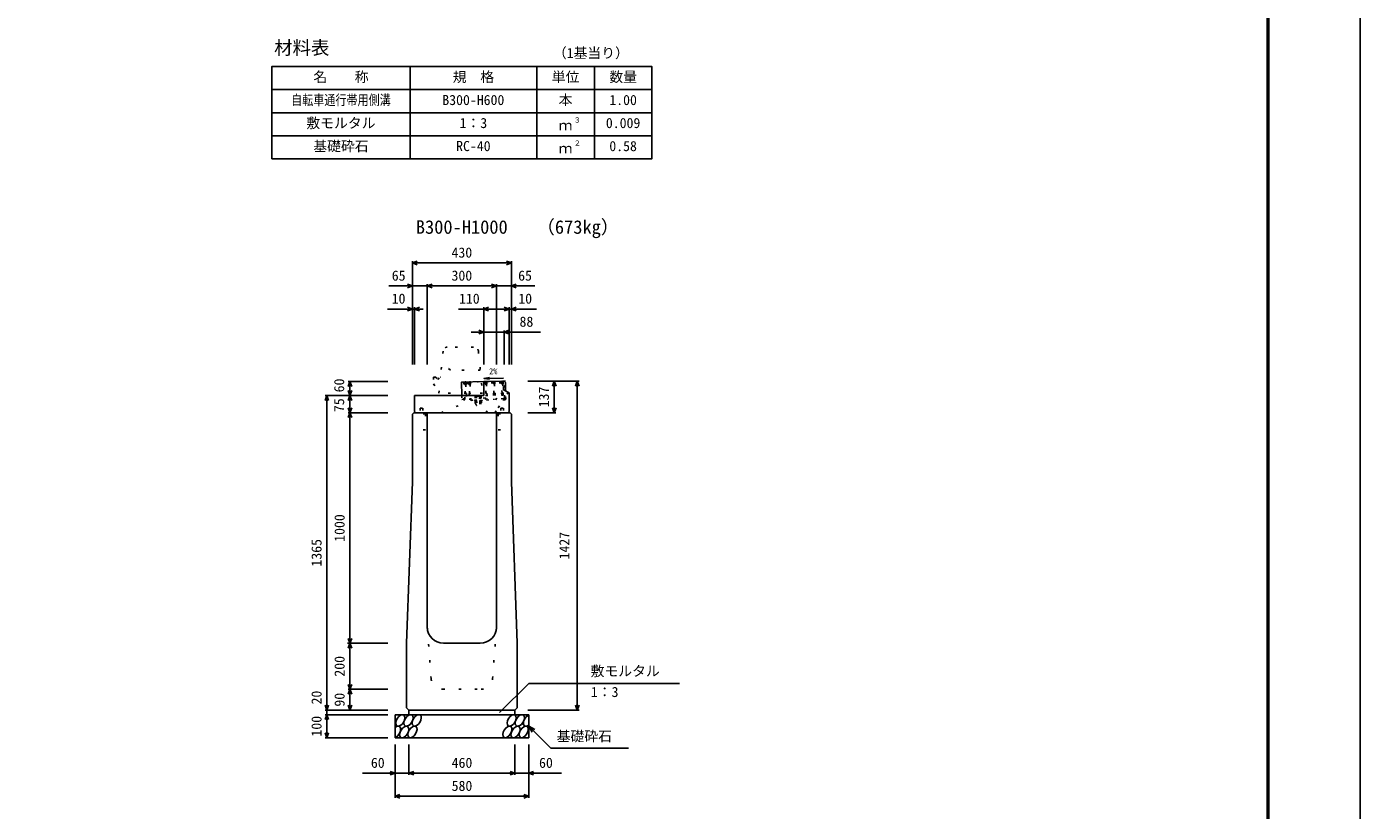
# Model space of a CAD drawing. Units: millimetres, scale not verified. Extents: x -12600 to 12600, y -5940 to 5940.
# Drawn here: x 6811 to 12600, y -783 to 2617 of the extents above; entities that cross this region are included whole.
import ezdxf
from ezdxf.enums import TextEntityAlignment as Align

# ---------------------------------------------------------------- set-up
doc = ezdxf.new("R2010")
doc.units = ezdxf.units.MM
doc.header["$LTSCALE"] = 40
doc.linetypes.add('DOTTED', pattern=[1.75, 0.25, -1.5])
for name, color, linetype, lineweight in [('0-0_DIM', 7, 'Continuous', 25), ('0-1_Defpoints', 5, 'Continuous', 25), ('0-2_HATCH', 6, 'DOTTED', 25), ('0-3_HYO', 3, 'Continuous', 25), ('0-4_HYO2', 4, 'Continuous', 25), ('0-5_OUTLINE', 3, 'Continuous', 25), ('0-6_OUTLINE2', 4, 'DOTTED', 25), ('0-7_TXT', 7, 'Continuous', 25), ('0-8_WAKU', 3, 'Continuous', 25)]:
    doc.layers.add(name, color=color, linetype=linetype, lineweight=lineweight)
doc.styles.add('ＭＳ ゴシック', font='')
doc.styles.get('ＭＳ ゴシック').set_extended_font_data('MS Gothic')

msp = doc.modelspace()

# ---------------------------------------------------------------- linework, layer by layer
at = {"layer": '0-0_DIM'}
for p, q in [((8485, 1151.46), (8485, 1598.96)), ((8915, 1591.46), (8485, 1591.46)), ((8915, 1151.46), (8915, 1598.96)), ((8485, 1491.46), (8383.02, 1491.46)), ((8550, 1491.46), (8485, 1491.46)), ((8550, 1498.96), (8550, 1151.46)), ((8550, 1491.46), (8850, 1491.46)), ((8850, 1498.96), (8850, 1151.46)), ((8915, 1491.46), (8850, 1491.46)), ((8915, 1491.46), (9016.98, 1491.46)), ((8376.62, 1391.46), (8485, 1391.46)), ((8495, 1391.46), (8485, 1391.46)), ((8495, 1398.96), (8495, 1151.46)), ((8531.3, 1391.46), (8495, 1391.46)), ((8795, 1391.46), (8685, 1391.46)), ((8795, 1398.96), (8795, 1151.46)), ((8795, 1391.46), (8905, 1391.46)), ((8905, 1398.96), (8905, 1151.46)), ((8905, 1391.46), (8915, 1391.46)), ((9023.38, 1391.46), (8915, 1391.46)), ((8795, 1291.46), (8740, 1291.46)), ((8795, 1291.46), (8883, 1291.46)), ((8883, 1298.96), (8883, 1151.46)), ((9041.78, 1291.46), (8883, 1291.46)), ((8206.5, 1076.46), (8379, 1076.46)), ((8214, 1016.46), (8214, 1076.46)), ((9208.5, 1078.46), (8986, 1078.46)), ((9101, 1078.46), (9101, 941.46)), ((9201, 1078.46), (9201, -348.54)), ((8106.5, 1016.46), (8379, 1016.46)), ((8114, 1016.46), (8114, -348.54)), ((8214, 941.46), (8214, 1016.46)), ((8206.5, 941.46), (8379, 941.46)), ((9108.5, 941.46), (8986, 941.46)), ((8203.25, -58.54), (8375.75, -58.54)), ((8206.5, -58.54), (8379, -58.54)), ((8206.5, -258.54), (8379, -258.54)), ((8214, -258.54), (8214, -348.54)), ((8863.77, -359.35), (8990, -233.11)), ((8990, -233.11), (9644.81, -233.11)), ((8106.5, -348.54), (8379, -348.54)), ((8106.5, -368.54), (8379, -368.54)), ((8114, -348.54), (8114, -368.54)), ((8114, -368.54), (8114, -468.54)), ((9208.5, -348.54), (8986, -348.54)), ((8990, -418.54), (9085.76, -514.29)), ((8990, -418.54), (9015.98, -433.54)), ((8990, -418.54), (9005, -444.52)), ((8106.5, -468.54), (8379, -468.54)), ((8410, -729.9), (8410, -498.54)), ((8470, -629.9), (8470, -498.54)), ((8930, -629.9), (8930, -498.54)), ((8990, -729.9), (8990, -498.54)), ((9085.76, -514.29), (9423.31, -514.29)), ((8410, -622.4), (8268.21, -622.4)), ((8410, -622.4), (8470, -622.4)), ((8470, -622.4), (8930, -622.4)), ((8990, -622.4), (8930, -622.4)), ((8990, -622.4), (9131.79, -622.4)), ((8410, -722.4), (8990, -722.4))]:
    msp.add_line(p, q, dxfattribs=at)
for points in [[(8506.14, 1583.77), (8485, 1591.46), (8506.14, 1599.16)], [(8893.86, 1599.16), (8915, 1591.46), (8893.86, 1583.77)], [(8463.86, 1499.16), (8485, 1491.46), (8463.86, 1483.77)], [(8571.14, 1483.77), (8550, 1491.46), (8571.14, 1499.16)], [(8828.86, 1499.16), (8850, 1491.46), (8828.86, 1483.77)], [(8936.14, 1499.16), (8915, 1491.46), (8936.14, 1483.77)], [(8463.86, 1399.16), (8485, 1391.46), (8463.86, 1383.77)], [(8516.14, 1383.77), (8495, 1391.46), (8516.14, 1399.16)], [(8816.14, 1383.77), (8795, 1391.46), (8816.14, 1399.16)], [(8883.86, 1383.77), (8905, 1391.46), (8883.86, 1399.16)], [(8936.14, 1399.16), (8915, 1391.46), (8936.14, 1383.77)], [(8773.86, 1299.16), (8795, 1291.46), (8773.86, 1283.77)], [(8904.14, 1299.16), (8883, 1291.46), (8904.14, 1283.77)], [(8206.3, 1055.32), (8214, 1076.46), (8221.7, 1055.32)], [(9093.3, 1057.32), (9101, 1078.46), (9108.7, 1057.32)], [(9193.3, 1057.32), (9201, 1078.46), (9208.7, 1057.32)], [(8121.7, 995.32), (8114, 1016.46), (8106.3, 995.32)], [(8206.3, 1037.61), (8214, 1016.46), (8221.7, 1037.61)], [(8206.3, 995.32), (8214, 1016.46), (8221.7, 995.32)], [(8206.3, 962.61), (8214, 941.46), (8221.7, 962.61)], [(8206.3, 920.32), (8214, 941.46), (8221.7, 920.32)], [(8214, 941.46), (8214, -58.54), (8214, -258.54)], [(9093.3, 962.61), (9101, 941.46), (9108.7, 962.61)], [(8206.3, -37.39), (8214, -58.54), (8221.7, -37.39)], [(8206.3, -79.68), (8214, -58.54), (8221.7, -79.68)], [(8206.3, -237.39), (8214, -258.54), (8221.7, -237.39)], [(8206.3, -279.68), (8214, -258.54), (8221.7, -279.68)], [(8121.7, -327.39), (8114, -348.54), (8106.3, -327.39)], [(8221.7, -327.39), (8214, -348.54), (8206.3, -327.39)], [(9193.3, -327.39), (9201, -348.54), (9208.7, -327.39)], [(8121.7, -389.68), (8114, -368.54), (8106.3, -389.68)], [(8121.7, -447.39), (8114, -468.54), (8106.3, -447.39)], [(8388.86, -614.71), (8410, -622.4), (8388.86, -630.1)], [(8491.14, -630.1), (8470, -622.4), (8491.14, -614.71)], [(8908.86, -614.71), (8930, -622.4), (8908.86, -630.1)], [(9011.14, -614.71), (8990, -622.4), (9011.14, -630.1)], [(8431.14, -730.1), (8410, -722.4), (8431.14, -714.71)], [(8968.86, -714.71), (8990, -722.4), (8968.86, -730.1)]]:
    msp.add_lwpolyline(points, dxfattribs=at)
at = {"layer": '0-1_Defpoints'}
msp.add_lwpolyline([(-4200, -5940), (12600, -5940), (12600, 5940), (-4200, 5940)], close=True, dxfattribs=at)
at = {"layer": '0-2_HATCH'}
for p, q in [((8709.24, 994.82), (8707.72, 1074.8)), ((8878.69, 1077.56), (8711.72, 1074.38)), ((8730.39, 1074.73), (8718.77, 1072.04)), ((8730.5, 1068.73), (8718.84, 1068.51)), ((8737.39, 1074.87), (8738.81, 999.88)), ((8888.68, 1078.25), (8795, 1076.46)), ((8801.04, 1076.08), (8802.47, 1001.09)), ((8836.37, 1076.75), (8808.15, 1070.21)), ((8836.48, 1070.75), (8808.15, 1070.21)), ((8871.69, 1077.42), (8843.48, 1070.89)), ((8871.81, 1071.43), (8843.48, 1070.89)), ((8885.54, 1007.17), (8884.18, 1078.16)), ((8889, 1061.56), (8888.68, 1078.25)), ((8881.12, 1002.59), (8709.15, 999.31)), ((8887.21, 998.2), (8709.24, 994.82)), ((8713.15, 999.39), (8712.68, 1024.39)), ((8712.87, 1014.39), (8738.53, 1014.88)), ((8802.38, 1005.59), (8738.73, 1004.38)), ((8754.46, 995.68), (8787.46, 996.31)), ((8757.37, 981.73), (8757.14, 994.23)), ((8760, 1014.14), (8757.54, 1012.22)), ((8757.7, 1004.72), (8757.54, 1012.22)), ((8783.94, 1005.26), (8757.7, 1004.72)), ((8757.94, 1012.57), (8760, 1014.14)), ((8781.25, 1014.58), (8760, 1014.14)), ((8763.94, 1004.85), (8763.79, 1012.35)), ((8764.06, 994.36), (8764.3, 981.86)), ((8777.69, 1005.13), (8777.54, 1012.63)), ((8777.92, 994.62), (8778.15, 982.13)), ((8783.37, 1013.09), (8781.25, 1014.58)), ((8783.94, 1005.26), (8783.79, 1012.76)), ((8784.84, 994.76), (8785.08, 982.26)), ((8787.46, 996.31), (8787.49, 994.81)), ((8802.18, 1016.09), (8879.84, 1017.57)), ((8839.13, 1001.79), (8839.22, 997.29)), ((8879.65, 1027.57), (8880.12, 1002.57)), ((8890.15, 1001.26), (8889.47, 1036.63)), ((8785.08, 982.26), (8757.37, 981.73))]:
    msp.add_line(p, q, dxfattribs=at)
at = {"layer": '0-2_HATCH', "linetype": 'Continuous'}
msp.add_line((8889.47, 1036.63), (8889, 1061.56), dxfattribs=at)
msp.add_lwpolyline([(8795, 1076.46), (8698.72, 1074.63), (8699.82, 1016.46)], dxfattribs=at)
at = {"layer": '0-2_HATCH'}
for points in [[(8712.68, 1024.39), (8714.18, 1024.41), (8713.41, 1064.41), (8711.91, 1064.38), (8711.72, 1074.38)], [(8717.22, 1074.48), (8716.71, 1075.17), (8713.71, 1075.12), (8713.22, 1074.41)], [(8718.72, 1074.51), (8718.91, 1064.51), (8717.41, 1064.48), (8718.18, 1024.49), (8719.67, 1024.52), (8719.87, 1014.52)], [(8731.53, 1014.74), (8731.34, 1024.74), (8732.84, 1024.77), (8732.08, 1064.76), (8730.58, 1064.73), (8730.39, 1074.73)], [(8735.89, 1074.84), (8735.37, 1075.53), (8732.37, 1075.47), (8731.89, 1074.76)], [(8737.58, 1064.87), (8736.08, 1064.84), (8736.84, 1024.85), (8738.34, 1024.87)], [(8771.21, 1075.51), (8770.7, 1076.2), (8767.7, 1076.14), (8767.21, 1075.43)], [(8801.99, 1026.09), (8803.49, 1026.12), (8802.73, 1066.11), (8801.23, 1066.08)], [(8806.54, 1076.18), (8806.03, 1076.87), (8803.03, 1076.82), (8802.54, 1076.11)], [(8808.04, 1076.21), (8808.23, 1066.21), (8806.73, 1066.18), (8807.49, 1026.19), (8808.99, 1026.22), (8809.18, 1016.22)], [(8837.51, 1016.76), (8837.32, 1026.76), (8838.82, 1026.79), (8838.06, 1066.78), (8836.56, 1066.75), (8836.37, 1076.75)], [(8841.87, 1076.86), (8841.35, 1077.55), (8838.35, 1077.49), (8837.87, 1076.78)], [(8843.37, 1076.88), (8843.56, 1066.89), (8842.06, 1066.86), (8842.82, 1026.86), (8844.32, 1026.89), (8844.51, 1016.9)], [(8872.84, 1017.43), (8872.65, 1027.43), (8874.15, 1027.46), (8873.39, 1067.45), (8871.89, 1067.43), (8871.69, 1077.42)], [(8877.19, 1077.53), (8876.68, 1078.22), (8873.68, 1078.16), (8873.19, 1077.45)], [(8878.69, 1077.56), (8878.88, 1067.56), (8877.38, 1067.53), (8878.15, 1027.54), (8879.65, 1027.57)], [(8699.82, 1016.46), (8700.15, 999.64), (8709.14, 999.81)], [(8787.49, 994.81), (8754.49, 994.18), (8754.46, 995.68)]]:
    msp.add_lwpolyline(points, dxfattribs=at)
for centre, radius, start, end in [((8760.73, 1009), 4.53, 47.57461, 134.78335), ((8771.04, 994.21), 19.53, 70.56972, 111.78823), ((8780.73, 1009.41), 4.53, 47.57461, 134.78335), ((8881.04, 1007.09), 4.5, 271.09113, 1.09113), ((8887.15, 1001.2), 3, 271.09113, 1.09113), ((8771.23, 981.99), 11, 181.09113, 1.09113)]:
    msp.add_arc(centre, radius, start, end, dxfattribs=at)
at = {"layer": '0-2_HATCH', "linetype": 'Continuous'}
for centre in [(8432.89, -393.54), (8468.37, -393.54), (8503.84, -393.54), (8916.05, -393.54), (8951.52, -393.54), (8449.77, -443.54), (8485.25, -443.54), (8897.45, -443.54), (8932.93, -443.54), (8968.41, -443.54)]:
    msp.add_ellipse(centre, major_axis=(14.54, 23.54), ratio=0.5792, dxfattribs=at)
for centre, start_param, end_param in [((8987, -393.54), 0.6666252, 4.1103269), ((8414.3, -443.54), 3.7419964, 7.318141)]:
    msp.add_ellipse(centre, major_axis=(14.54, 23.54), ratio=0.5792, start_param=start_param, end_param=end_param, dxfattribs=at)
at = {"layer": '0-3_HYO'}
for p, q in [((8475, 2443.36), (8475, 2043.36)), ((9025, 2443.36), (9025, 2043.36)), ((9275, 2443.36), (9275, 2043.36)), ((7875, 2343.36), (9525, 2343.36))]:
    msp.add_line(p, q, dxfattribs=at)
msp.add_lwpolyline([(7875, 2043.36), (9525, 2043.36), (9525, 2443.36), (7875, 2443.36)], close=True, dxfattribs=at)
at = {"layer": '0-4_HYO2'}
for p, q in [((7875, 2243.36), (9525, 2243.36)), ((7875, 2143.36), (9525, 2143.36))]:
    msp.add_line(p, q, dxfattribs=at)
at = {"layer": '0-5_OUTLINE', "linetype": 'DOTTED'}
for p, q in [((8750.46, 1226.41), (8636.66, 1226.41)), ((8618.19, 1208.41), (8607, 1096.46)), ((8771.8, 1208.45), (8790, 1026.46)), ((8577, 1096.46), (8577, 1066.46)), ((8577, 1096.46), (8585, 1096.46)), ((8577, 1066.46), (8600, 1026.46)), ((8585, 1096.46), (8595, 1086.46)), ((8790, 1026.46), (8600, 1026.46))]:
    msp.add_line(p, q, dxfattribs=at)
at = {"layer": '0-5_OUTLINE'}
for p, q in [((8795, 1076.46), (8883, 1078.14)), ((8795, 1076.46), (8795, 1016.46)), ((8880, 1051.56), (8889, 1061.56)), ((8880, 1051.56), (8880, 1041.56)), ((8883, 1078.14), (8889, 1072.25)), ((8889, 1072.25), (8889, 1061.56)), ((8495, 946.46), (8495, 1016.46)), ((8795, 1016.46), (8495, 1016.46)), ((8905, 1028.56), (8880, 1041.56)), ((8905, 946.46), (8905, 1028.56)), ((8485, 935.46), (8491, 941.46)), ((8485, 935.46), (8485, 641.46)), ((8491, 941.46), (8909, 941.46)), ((8495, 946.46), (8500, 941.46)), ((8550, 941.46), (8550, 11.46)), ((8850, 941.46), (8850, 11.46)), ((8900, 941.46), (8905, 946.46)), ((8909, 941.46), (8915, 935.46)), ((8915, 935.46), (8915, 641.46)), ((8460, -58.54), (8485, 641.46)), ((8915, 641.46), (8940, -58.54)), ((8460, -338.54), (8460, -58.54)), ((8620, -58.54), (8780, -58.54)), ((8460, -338.54), (8470, -348.54)), ((8410, -368.54), (8990, -368.54)), ((8410, -468.54), (8410, -368.54)), ((8930, -348.54), (8470, -348.54)), ((8470, -348.54), (8470, -368.54)), ((8930, -348.54), (8930, -368.54)), ((8990, -468.54), (8990, -368.54)), ((8410, -468.54), (8990, -468.54))]:
    msp.add_line(p, q, dxfattribs=at)
at = {"layer": '0-5_OUTLINE', "linetype": 'DOTTED'}
msp.add_lwpolyline([(8595, 1086.46), (8605, 1096.46), (8607, 1096.46)], dxfattribs=at)
at = {"layer": '0-5_OUTLINE'}
msp.add_lwpolyline([(8930, -348.54), (8940, -338.54), (8940, -58.54)], dxfattribs=at)
at = {"layer": '0-5_OUTLINE', "linetype": 'DOTTED'}
for centre, start, end in [((8638.1, 1206.46), 94.13229, 174.40835), ((8751.9, 1206.46), 4.08463, 93.6009)]:
    msp.add_arc(centre, 20, start, end, dxfattribs=at)
at = {"layer": '0-5_OUTLINE'}
for centre, start, end in [((8620, 11.46), 180, 270), ((8780, 11.46), 270, 0)]:
    msp.add_arc(centre, 70, start, end, dxfattribs=at)
at = {"layer": '0-6_OUTLINE2'}
for p, q in [((8600, 1026.46), (8607, 1096.46)), ((8609.88, 941.46), (8741.23, 995.42)), ((8803.79, 941.62), (8880, 1041.56)), ((8842.8, 941.46), (8890.12, 1002.76)), ((8901.33, 1030.47), (8844.19, 941.62)), ((8542, 936.96), (8486.5, 936.96)), ((8519, 961.96), (8531, 961.96)), ((8519, 961.96), (8519, 936.96)), ((8531, 961.96), (8531, 936.96)), ((8542, 936.96), (8542, 866.96)), ((8858, 936.96), (8858, 866.96)), ((8858, 936.96), (8913.5, 936.96)), ((8869, 961.96), (8881, 961.96)), ((8869, 961.96), (8869, 936.96)), ((8881, 961.96), (8881, 936.96)), ((8542, 866.96), (8486.5, 866.96)), ((8858, 866.96), (8913.5, 866.96)), ((8566.57, -212.23), (8550, 11.46)), ((8833.43, -212.23), (8850, 11.46)), ((8616.43, -258.54), (8783.57, -258.54))]:
    msp.add_line(p, q, dxfattribs=at)
msp.add_lwpolyline([(8780, 1126.46), (8650, 1126.46), (8613, 1156.46)], dxfattribs=at)
for centre, start, end in [((8616.43, -208.54), 184.23639, 270), ((8783.57, -208.54), 270, 355.76361)]:
    msp.add_arc(centre, 50, start, end, dxfattribs=at)
at = {"layer": '0-7_TXT'}
msp.add_line((8796.72, 1090.4), (8820.44, 1086.72), dxfattribs=at)
msp.add_lwpolyline([(8881.28, 1092.14), (8796.72, 1090.4), (8820.27, 1095.05)], dxfattribs=at)
at = {"layer": '0-8_WAKU', "lineweight": 50}
msp.add_lwpolyline([(-3800, -5540), (12200, -5540), (12200, 5540), (-3800, 5540)], close=True, dxfattribs=at)

# ---------------------------------------------------------------- texts
at = {"layer": '0-0_DIM', "style": 'ＭＳ ゴシック'}
for s, p in [('430', (8655, 1601.46)), ('65', (8395.68, 1501.46)), ('300', (8655, 1501.46)), ('65', (8944.32, 1501.46)), ('10', (8395.16, 1401.46)), ('110', (8687.5, 1401.46)), ('10', (8944.84, 1401.46)), ('88', (8950.19, 1301.46)), ('敷モルタル', (9258.94, -214.38)), ('1：3', (9259.94, -305.07)), ('基礎砕石', (9111.32, -497.12)), ('60', (8305, -612.4)), ('460', (8655.53, -612.4)), ('60', (9035, -612.4)), ('580', (8655.53, -712.4))]:
    msp.add_text(s, height=43.99, dxfattribs=at).set_placement(p, align=Align.BOTTOM_LEFT)
for s, p in [('60', (8202.16, 1030.08)), ('137', (9091, 964.96)), ('75', (8202.16, 944.32)), ('1000', (8204, 381.46)), ('1427', (9180, 304.96)), ('1365', (8104, 273.96)), ('200', (8204, -203.54)), ('20', (8104, -324.22)), ('90', (8204, -333.54)), ('100', (8104, -463.54))]:
    msp.add_text(s, height=43.99, rotation=90, dxfattribs=at).set_placement(p, align=Align.BOTTOM_LEFT)
at = {"layer": '0-7_TXT', "style": 'ＭＳ ゴシック'}
for s, height, p in [('材料表', 58.65, (7885, 2478.36)), ('（1基当り）', 43.99, (9095, 2467.36)), ('名\u3000\u3000称', 43.99, (8055, 2363.36)), ('規\u3000格', 43.99, (8660, 2363.36)), ('単位', 43.99, (9090, 2363.36)), ('数量', 43.99, (9340, 2363.36)), ('B300-H600', 43.99, (8615, 2263.36)), ('本', 43.99, (9120, 2263.36)), ('1.00', 43.99, (9340, 2263.36)), ('敷モルタル', 43.99, (8025, 2163.36)), ('1：3', 43.99, (8690, 2163.36)), ('ｍ', 43.99, (9120, 2153.36)), ('３', 21.99, (9185.54, 2193.73)), ('0.009', 43.99, (9325, 2163.36)), ('基礎砕石', 43.99, (8055, 2063.36)), ('RC-40', 43.99, (8675, 2063.36)), ('ｍ', 43.99, (9120, 2053.36)), ('２', 21.99, (9185.54, 2093.73)), ('0.58', 43.99, (9340, 2063.36)), ('B300-H1000', 58.65, (8500, 1700.44)), ('（673kg）', 58.65, (9023.7, 1700.44)), ('2%', 26.39, (8818.18, 1100.21))]:
    msp.add_text(s, height=height, dxfattribs=at).set_placement(p, align=Align.BOTTOM_LEFT)
at = {"layer": '0-7_TXT', "style": 'ＭＳ ゴシック', "width": 0.8}
msp.add_text('自転車通行帯用側溝', height=43.99, dxfattribs=at).set_placement((7959, 2263.36), align=Align.BOTTOM_LEFT)

doc.saveas('drawing.dxf')
